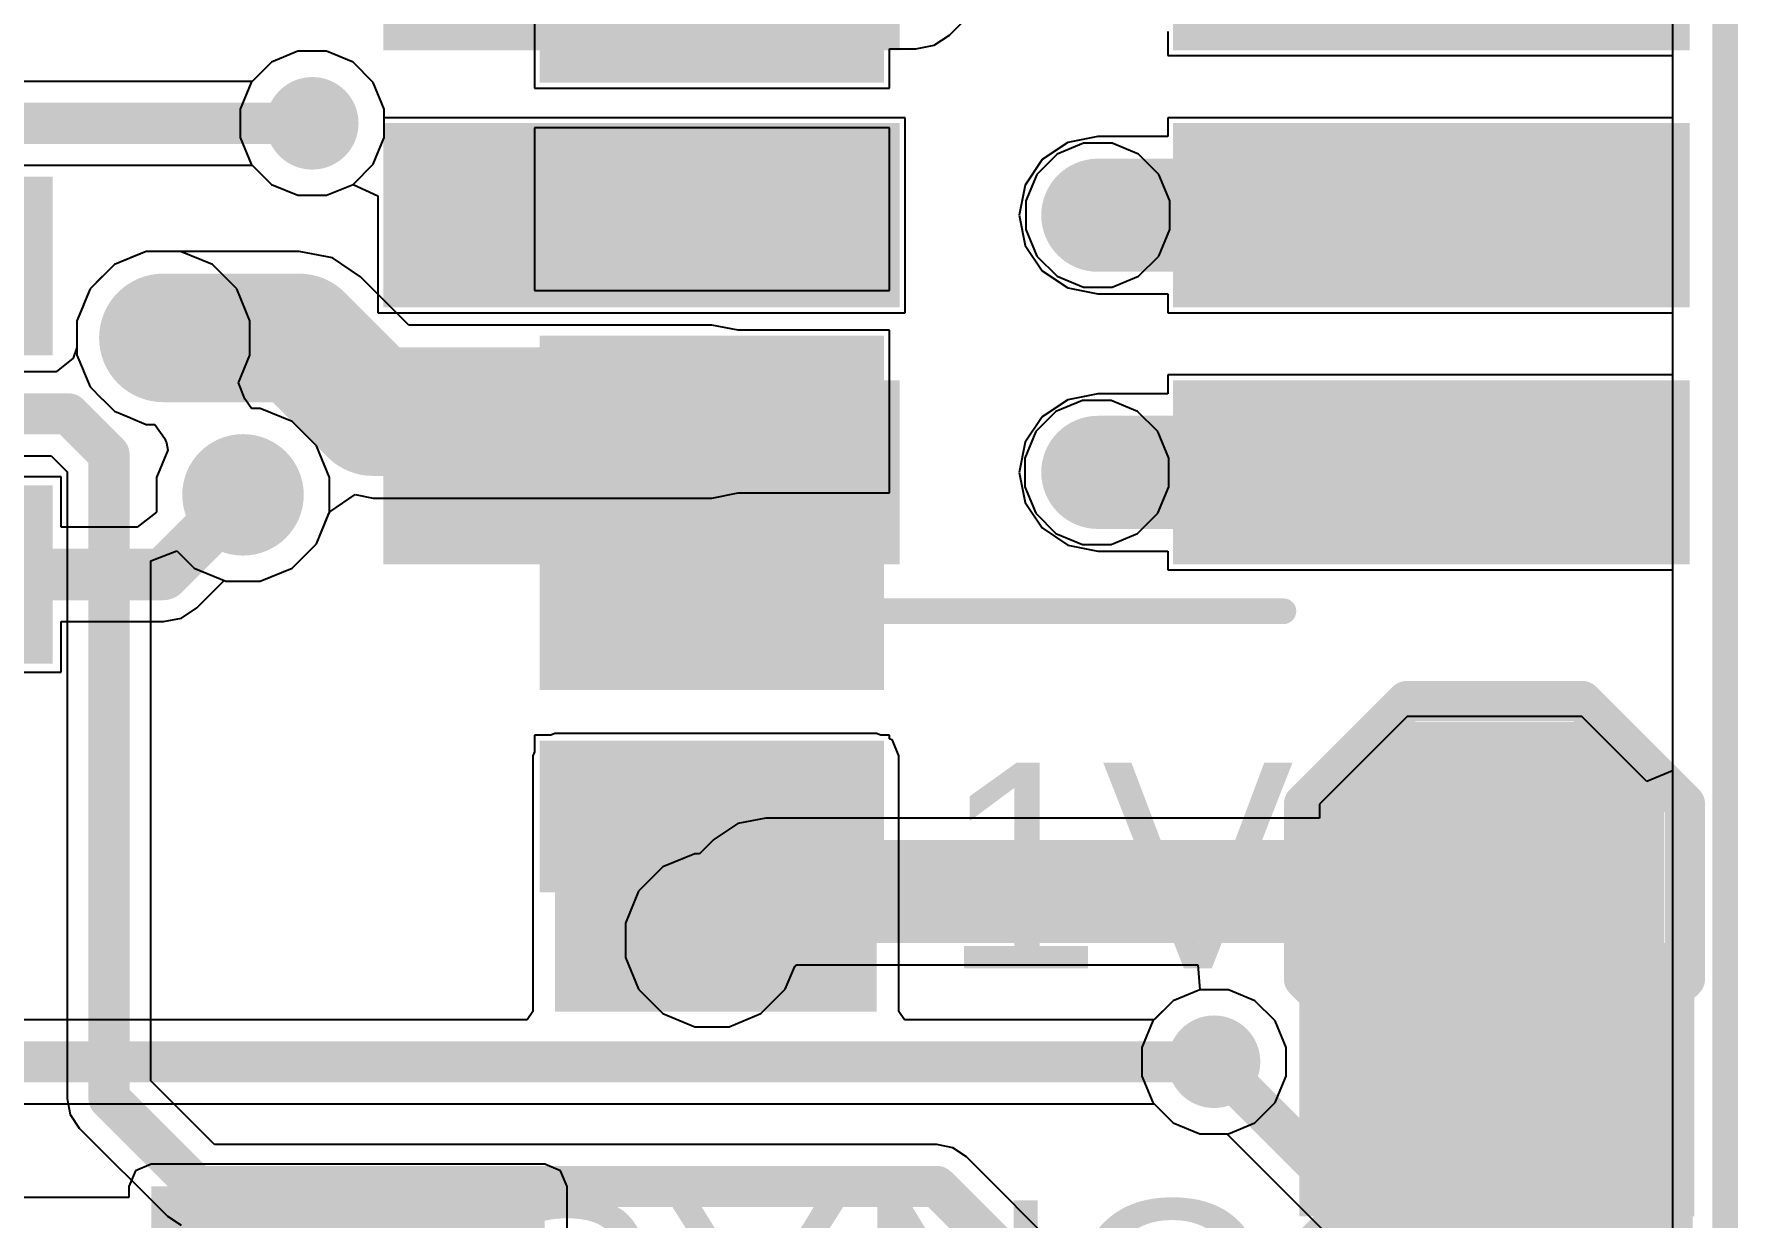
# Model space of a CAD drawing. Header units: millimetres. Extents: x -12 to 5428, y 0 to 5422.
# Drawn here: x 34.63 to 43.04, y 13.94 to 19.79 of the extents above; entities that cross this region are included whole.
import ezdxf

# ---------------------------------------------------------------- set-up
doc = ezdxf.new("R2010")
doc.units = ezdxf.units.MM
for name, color, linetype in [('BottomLayer', 5, 'Continuous'), ('BottomPaste', 16, 'Continuous'), ('BottomSolder', 6, 'Continuous'), ('Mechanical2', 216, 'Continuous'), ('TopLayer', 1, 'Continuous'), ('TopOverlay', 2, 'Continuous'), ('TopPaste', 8, 'Continuous'), ('TopSolder', 216, 'Continuous'), ('ViaHoleLayer', 16, 'Continuous')]:
    doc.layers.add(name, color=color, linetype=linetype)
doc.styles.add('Arial', font='', dxfattribs={"height": 0.2})
doc.styles.get('Arial').set_extended_font_data('Arial')

# ---------------------------------------------------------------- blocks, each defined once
blk = doc.blocks.new('T__________7')
at = {"layer": 'TopLayer'}
blk.add_hatch(color=1, dxfattribs=at).paths.add_polyline_path([(0.381, 0.762), (-0.381, 0.762), (-0.762, 0.381), (-0.762, -0.381), (-0.381, -0.762), (0.381, -0.762), (0.762, -0.381), (0.762, 0.381)])
at = {"layer": 'TopPaste'}
blk.add_hatch(color=8, dxfattribs=at).paths.add_polyline_path([(0.381, 0.762), (-0.381, 0.762), (-0.762, 0.381), (-0.762, -0.381), (-0.381, -0.762), (0.381, -0.762), (0.762, -0.381), (0.762, 0.381)])
at = {"layer": 'TopSolder'}
blk.add_hatch(color=216, dxfattribs=at).paths.add_polyline_path([(0.4185, 0.837), (-0.4185, 0.837), (-0.837, 0.4185), (-0.837, -0.4185), (-0.4185, -0.837), (0.4185, -0.837), (0.837, -0.4185), (0.837, 0.4185)])
at = {"layer": 'TopOverlay', "const_width": 0.2}
for points in [[(-0.4318, 0.9398), (-0.9398, 0.4318)], [(-0.4318, 0.9398), (0.4318, 0.9398)], [(0.4318, 0.9398), (0.9398, 0.4318)], [(-0.9398, 0.4318), (-0.9398, -0.4318)], [(0.9398, 0.4318), (0.9398, -0.4318)], [(-0.9398, -0.4318), (-0.4318, -0.9398)], [(0.9398, -0.4318), (0.4318, -0.9398)], [(-0.4318, -0.9398), (0.4318, -0.9398)]]:
    blk.add_lwpolyline(points, dxfattribs=at)
at = {"layer": 'TopOverlay', "const_width": 0.1}
for points in [[(-0.4818, 0.9398, 1), (-0.3818, 0.9398, 1)], [(-0.4818, 0.9398, 1), (-0.3818, 0.9398, 1)], [(0.3818, 0.9398, 1), (0.4818, 0.9398, 1)], [(0.3818, 0.9398, 1), (0.4818, 0.9398, 1)], [(-0.9898, 0.4318, 1), (-0.8898, 0.4318, 1)], [(-0.9898, 0.4318, 1), (-0.8898, 0.4318, 1)], [(0.8898, 0.4318, 1), (0.9898, 0.4318, 1)], [(0.8898, 0.4318, 1), (0.9898, 0.4318, 1)], [(-0.9898, -0.4318, 1), (-0.8898, -0.4318, 1)], [(-0.9898, -0.4318, 1), (-0.8898, -0.4318, 1)], [(0.8898, -0.4318, 1), (0.9898, -0.4318, 1)], [(0.8898, -0.4318, 1), (0.9898, -0.4318, 1)], [(-0.4818, -0.9398, 1), (-0.3818, -0.9398, 1)], [(-0.4818, -0.9398, 1), (-0.3818, -0.9398, 1)], [(0.3818, -0.9398, 1), (0.4818, -0.9398, 1)], [(0.3818, -0.9398, 1), (0.4818, -0.9398, 1)]]:
    blk.add_lwpolyline(points, format="xyb", close=True, dxfattribs=at)
blk = doc.blocks.new('T__________14')
at = {"layer": 'TopLayer'}
blk.add_hatch(color=1, dxfattribs=at).paths.add_polyline_path([(0.381, 0.762), (-0.381, 0.762), (-0.762, 0.381), (-0.762, -0.381), (-0.381, -0.762), (0.381, -0.762), (0.762, -0.381), (0.762, 0.381)])
at = {"layer": 'TopPaste'}
blk.add_hatch(color=8, dxfattribs=at).paths.add_polyline_path([(0.381, 0.762), (-0.381, 0.762), (-0.762, 0.381), (-0.762, -0.381), (-0.381, -0.762), (0.381, -0.762), (0.762, -0.381), (0.762, 0.381)])
at = {"layer": 'TopSolder'}
blk.add_hatch(color=216, dxfattribs=at).paths.add_polyline_path([(0.4185, 0.837), (-0.4185, 0.837), (-0.837, 0.4185), (-0.837, -0.4185), (-0.4185, -0.837), (0.4185, -0.837), (0.837, -0.4185), (0.837, 0.4185)])
at = {"layer": 'TopOverlay', "const_width": 0.2}
for points in [[(-0.4318, 0.9398), (-0.9398, 0.4318)], [(-0.4318, 0.9398), (0.4318, 0.9398)], [(0.4318, 0.9398), (0.9398, 0.4318)], [(-0.9398, 0.4318), (-0.9398, -0.4318)], [(0.9398, 0.4318), (0.9398, -0.4318)], [(-0.9398, -0.4318), (-0.4318, -0.9398)], [(0.9398, -0.4318), (0.4318, -0.9398)], [(-0.4318, -0.9398), (0.4318, -0.9398)]]:
    blk.add_lwpolyline(points, dxfattribs=at)
at = {"layer": 'TopOverlay', "const_width": 0.1}
for points in [[(-0.4818, 0.9398, 1), (-0.3818, 0.9398, 1)], [(-0.4818, 0.9398, 1), (-0.3818, 0.9398, 1)], [(0.3818, 0.9398, 1), (0.4818, 0.9398, 1)], [(0.3818, 0.9398, 1), (0.4818, 0.9398, 1)], [(-0.9898, 0.4318, 1), (-0.8898, 0.4318, 1)], [(-0.9898, 0.4318, 1), (-0.8898, 0.4318, 1)], [(0.8898, 0.4318, 1), (0.9898, 0.4318, 1)], [(0.8898, 0.4318, 1), (0.9898, 0.4318, 1)], [(-0.9898, -0.4318, 1), (-0.8898, -0.4318, 1)], [(-0.9898, -0.4318, 1), (-0.8898, -0.4318, 1)], [(0.8898, -0.4318, 1), (0.9898, -0.4318, 1)], [(0.8898, -0.4318, 1), (0.9898, -0.4318, 1)], [(-0.4818, -0.9398, 1), (-0.3818, -0.9398, 1)], [(-0.4818, -0.9398, 1), (-0.3818, -0.9398, 1)], [(0.3818, -0.9398, 1), (0.4818, -0.9398, 1)], [(0.3818, -0.9398, 1), (0.4818, -0.9398, 1)]]:
    blk.add_lwpolyline(points, format="xyb", close=True, dxfattribs=at)
blk = doc.blocks.new('SM10B_SRSS_TB_LF__SN__B_117')
at = {"layer": 'BottomLayer'}
for points in [[(5.2, 2.8375), (6.4, 2.8375), (6.4, 1.0375), (5.2, 1.0375)], [(0.2, -1.1625), (0.8, -1.1625), (0.8, -2.7125), (0.2, -2.7125)], [(1.2, -1.1625), (1.8, -1.1625), (1.8, -2.7125), (1.2, -2.7125)], [(2.2, -1.1625), (2.8, -1.1625), (2.8, -2.7125), (2.2, -2.7125)], [(3.2, -1.1625), (3.8, -1.1625), (3.8, -2.7125), (3.2, -2.7125)], [(4.2, -1.1625), (4.8, -1.1625), (4.8, -2.7125), (4.2, -2.7125)]]:
    blk.add_hatch(color=5, dxfattribs=at).paths.add_polyline_path(points)
at = {"layer": 'BottomPaste'}
for points in [[(5.2, 2.8375), (6.4, 2.8375), (6.4, 1.0375), (5.2, 1.0375)], [(0.2, -1.1625), (0.8, -1.1625), (0.8, -2.7125), (0.2, -2.7125)], [(1.2, -1.1625), (1.8, -1.1625), (1.8, -2.7125), (1.2, -2.7125)], [(2.2, -1.1625), (2.8, -1.1625), (2.8, -2.7125), (2.2, -2.7125)], [(3.2, -1.1625), (3.8, -1.1625), (3.8, -2.7125), (3.2, -2.7125)], [(4.2, -1.1625), (4.8, -1.1625), (4.8, -2.7125), (4.2, -2.7125)]]:
    blk.add_hatch(color=16, dxfattribs=at).paths.add_polyline_path(points)
at = {"layer": 'BottomSolder'}
for points in [[(5.125, 2.9125), (6.475, 2.9125), (6.475, 0.9625), (5.125, 0.9625)], [(0.125, -1.0875), (0.875, -1.0875), (0.875, -2.7875), (0.125, -2.7875)], [(1.125, -1.0875), (1.875, -1.0875), (1.875, -2.7875), (1.125, -2.7875)], [(2.125, -1.0875), (2.875, -1.0875), (2.875, -2.7875), (2.125, -2.7875)], [(3.125, -1.0875), (3.875, -1.0875), (3.875, -2.7875), (3.125, -2.7875)], [(4.125, -1.0875), (4.875, -1.0875), (4.875, -2.7875), (4.125, -2.7875)]]:
    blk.add_hatch(color=6, dxfattribs=at).paths.add_polyline_path(points)
blk = doc.blocks.new('20021121_00010C4LF__118')
at = {"layer": 'TopLayer'}
for points in [[(-2.92, 3.15), (-2.16, 3.15), (-2.16, 0.75), (-2.92, 0.75)], [(-1.65, 3.15), (-0.89, 3.15), (-0.89, 0.75), (-1.65, 0.75)], [(-0.38, 3.15), (0.38, 3.15), (0.38, 0.75), (-0.38, 0.75)], [(0.89, 3.15), (1.65, 3.15), (1.65, 0.75), (0.89, 0.75)], [(2.16, 3.15), (2.92, 3.15), (2.92, 0.75), (2.16, 0.75)], [(-2.92, -0.75), (-2.16, -0.75), (-2.16, -3.15), (-2.92, -3.15)], [(-1.65, -0.75), (-0.89, -0.75), (-0.89, -3.15), (-1.65, -3.15)], [(-0.38, -0.75), (0.38, -0.75), (0.38, -3.15), (-0.38, -3.15)], [(0.89, -0.75), (1.65, -0.75), (1.65, -3.15), (0.89, -3.15)], [(2.16, -0.75), (2.92, -0.75), (2.92, -3.15), (2.16, -3.15)]]:
    blk.add_hatch(color=1, dxfattribs=at).paths.add_polyline_path(points)
at = {"layer": 'TopPaste'}
for points in [[(-2.92, 3.15), (-2.16, 3.15), (-2.16, 0.75), (-2.92, 0.75)], [(-1.65, 3.15), (-0.89, 3.15), (-0.89, 0.75), (-1.65, 0.75)], [(-0.38, 3.15), (0.38, 3.15), (0.38, 0.75), (-0.38, 0.75)], [(0.89, 3.15), (1.65, 3.15), (1.65, 0.75), (0.89, 0.75)], [(2.16, 3.15), (2.92, 3.15), (2.92, 0.75), (2.16, 0.75)], [(-2.92, -0.75), (-2.16, -0.75), (-2.16, -3.15), (-2.92, -3.15)], [(-1.65, -0.75), (-0.89, -0.75), (-0.89, -3.15), (-1.65, -3.15)], [(-0.38, -0.75), (0.38, -0.75), (0.38, -3.15), (-0.38, -3.15)], [(0.89, -0.75), (1.65, -0.75), (1.65, -3.15), (0.89, -3.15)], [(2.16, -0.75), (2.92, -0.75), (2.92, -3.15), (2.16, -3.15)]]:
    blk.add_hatch(color=8, dxfattribs=at).paths.add_polyline_path(points)
at = {"layer": 'TopSolder'}
for points in [[(-2.995, 3.225), (-2.085, 3.225), (-2.085, 0.675), (-2.995, 0.675)], [(-1.725, 3.225), (-0.815, 3.225), (-0.815, 0.675), (-1.725, 0.675)], [(-0.455, 3.225), (0.455, 3.225), (0.455, 0.675), (-0.455, 0.675)], [(0.815, 3.225), (1.725, 3.225), (1.725, 0.675), (0.815, 0.675)], [(2.085, 3.225), (2.995, 3.225), (2.995, 0.675), (2.085, 0.675)], [(-2.995, -0.675), (-2.085, -0.675), (-2.085, -3.225), (-2.995, -3.225)], [(-1.725, -0.675), (-0.815, -0.675), (-0.815, -3.225), (-1.725, -3.225)], [(-0.455, -0.675), (0.455, -0.675), (0.455, -3.225), (-0.455, -3.225)], [(0.815, -0.675), (1.725, -0.675), (1.725, -3.225), (0.815, -3.225)], [(2.085, -0.675), (2.995, -0.675), (2.995, -3.225), (2.085, -3.225)]]:
    blk.add_hatch(color=216, dxfattribs=at).paths.add_polyline_path(points)
at = {"layer": 'TopOverlay', "const_width": 0.127}
for points in [[(-3.2258, -1.143), (-3.2258, 1.2192)], [(3.2258, -1.143), (3.2258, 1.2192)]]:
    blk.add_lwpolyline(points, dxfattribs=at)
at = {"layer": 'TopOverlay'}
for points, const_width in [([(-3.2575, 1.2192, 1), (-3.194, 1.2192, 1)], 0.0635), ([(3.1941, 1.2192, 1), (3.2576, 1.2192, 1)], 0.0635), ([(-3.2575, -1.143, 1), (-3.194, -1.143, 1)], 0.0635), ([(3.1941, -1.143, 1), (3.2576, -1.143, 1)], 0.0635), ([(-3.175, -1.9558, 1), (-3.429, -1.9558, 1)], 0.254), ([(-3.4925, -1.9558, 1), (-3.3655, -1.9558, 1)], 0.127), ([(-3.2385, -1.9558, 1), (-3.1115, -1.9558, 1)], 0.127)]:
    blk.add_lwpolyline(points, format="xyb", close=True, dxfattribs=dict(at, const_width=const_width))
blk = doc.blocks.new('C___0603_B_140')
at = {"layer": 'BottomLayer'}
for points in [[(-1.143, -0.4445), (-1.143, 0.4445), (-0.381, 0.4445), (-0.381, -0.4445)], [(0.381, -0.4445), (0.381, 0.4445), (1.143, 0.4445), (1.143, -0.4445)]]:
    blk.add_hatch(color=5, dxfattribs=at).paths.add_polyline_path(points)
at = {"layer": 'BottomPaste'}
for points in [[(-1.143, -0.4445), (-1.143, 0.4445), (-0.381, 0.4445), (-0.381, -0.4445)], [(0.381, -0.4445), (0.381, 0.4445), (1.143, 0.4445), (1.143, -0.4445)]]:
    blk.add_hatch(color=16, dxfattribs=at).paths.add_polyline_path(points)
at = {"layer": 'BottomSolder'}
for points in [[(-1.203, -0.5045), (-1.203, 0.5045), (-0.321, 0.5045), (-0.321, -0.5045)], [(0.321, -0.5045), (0.321, 0.5045), (1.203, 0.5045), (1.203, -0.5045)]]:
    blk.add_hatch(color=6, dxfattribs=at).paths.add_polyline_path(points)

msp = doc.modelspace()

# ---------------------------------------------------------------- hatches: boundary and pattern name
at = {"layer": 'BottomLayer'}
h = msp.add_hatch(color=5, dxfattribs=at)
edge = h.paths.add_edge_path()
edge.add_arc((35.9996, 19.3478), 0.2286, 0, 360)
h = msp.add_hatch(color=5, dxfattribs=at)
edge = h.paths.add_edge_path()
edge.add_arc((39.878, 18.8938), 0.2286, 0, 360)
h = msp.add_hatch(color=5, dxfattribs=at)
edge = h.paths.add_edge_path()
edge.add_arc((35.2646, 18.288), 0.3, 0, 360)
h = msp.add_hatch(color=5, dxfattribs=at)
edge = h.paths.add_edge_path()
edge.add_arc((39.8726, 17.6238), 0.2286, 0, 360)
h = msp.add_hatch(color=5, dxfattribs=at)
edge = h.paths.add_edge_path()
edge.add_arc((35.6578, 17.5128), 0.3, 0, 360)
for points in [[(37.198, 14.9606), (38.7858, 14.9606), (38.7858, 16.2238), (37.198, 16.2238)], [(35.2044, 13.1339), (37.1475, 13.1339), (37.1475, 14.097), (35.2044, 14.097)]]:
    msp.add_hatch(color=5, dxfattribs=at).paths.add_polyline_path(points)
h = msp.add_hatch(color=5, dxfattribs=at)
edge = h.paths.add_edge_path()
edge.add_arc((37.973, 15.3128), 0.3, 0, 360)
h = msp.add_hatch(color=5, dxfattribs=at)
edge = h.paths.add_edge_path()
edge.add_arc((40.4516, 14.7128), 0.2286, 0, 360)
at = {"layer": 'TopLayer'}
h = msp.add_hatch(color=1, dxfattribs=at)
edge = h.paths.add_edge_path()
edge.add_arc((35.9996, 19.3478), 0.2286, 0, 360)
h = msp.add_hatch(color=1, dxfattribs=at)
edge = h.paths.add_edge_path()
edge.add_arc((39.878, 18.8938), 0.2286, 0, 360)
h = msp.add_hatch(color=1, dxfattribs=at)
edge = h.paths.add_edge_path()
edge.add_arc((35.2646, 18.288), 0.3, 0, 360)
h = msp.add_hatch(color=1, dxfattribs=at)
edge = h.paths.add_edge_path()
edge.add_arc((39.8726, 17.6238), 0.2286, 0, 360)
h = msp.add_hatch(color=1, dxfattribs=at)
edge = h.paths.add_edge_path()
edge.add_arc((35.6578, 17.5128), 0.3, 0, 360)
h = msp.add_hatch(color=1, dxfattribs=at)
edge = h.paths.add_edge_path()
edge.add_arc((37.973, 15.3128), 0.3, 0, 360)
h = msp.add_hatch(color=1, dxfattribs=at)
edge = h.paths.add_edge_path()
edge.add_arc((40.4516, 14.7128), 0.2286, 0, 360)
at = {"layer": 'ViaHoleLayer'}
h = msp.add_hatch(color=16, dxfattribs=at)
edge = h.paths.add_edge_path()
edge.add_arc((35.9996, 19.3478), 0.1016, 0, 360)
h = msp.add_hatch(color=16, dxfattribs=at)
edge = h.paths.add_edge_path()
edge.add_arc((39.878, 18.8938), 0.1016, 0, 360)
h = msp.add_hatch(color=16, dxfattribs=at)
edge = h.paths.add_edge_path()
edge.add_arc((35.2646, 18.288), 0.15, 0, 360)
h = msp.add_hatch(color=16, dxfattribs=at)
edge = h.paths.add_edge_path()
edge.add_arc((39.8726, 17.6238), 0.1016, 0, 360)
h = msp.add_hatch(color=16, dxfattribs=at)
edge = h.paths.add_edge_path()
edge.add_arc((35.6578, 17.5128), 0.15, 0, 360)
h = msp.add_hatch(color=16, dxfattribs=at)
edge = h.paths.add_edge_path()
edge.add_arc((37.973, 15.3128), 0.15, 0, 360)
h = msp.add_hatch(color=16, dxfattribs=at)
edge = h.paths.add_edge_path()
edge.add_arc((40.4516, 14.7128), 0.1016, 0, 360)

# ---------------------------------------------------------------- linework, layer by layer
at = {"layer": 'BottomLayer'}
for p, q in [((42.7156, 32.1403), (42.7156, 7)), ((37.0964, 20.3254), (37.0964, 19.5222)), ((39.145, 19.7837), (39.5834, 20.222)), ((39.0694, 19.7331), (39.145, 19.7837)), ((35.9288, 19.7034), (35.7981, 19.6492)), ((36.0703, 19.7034), (35.9288, 19.7034)), ((36.201, 19.6492), (36.0703, 19.7034)), ((38.8496, 19.5222), (38.8496, 19.7154)), ((38.8496, 19.7154), (38.9802, 19.7154)), ((38.9802, 19.7154), (39.0694, 19.7331)), ((35.7981, 19.6492), (35.7038, 19.555)), ((36.301, 19.5492), (36.201, 19.6492)), ((35.7038, 19.555), (32.5956, 19.555)), ((36.3552, 19.4185), (36.301, 19.5492)), ((37.0964, 19.5222), (38.8496, 19.5222)), ((36.3552, 19.277), (36.3552, 19.4185)), ((36.301, 19.1463), (36.3552, 19.277)), ((38.8496, 19.3254), (37.0964, 19.3254)), ((37.0964, 19.3254), (37.0964, 18.5222)), ((38.8496, 18.5222), (38.8496, 19.3254)), ((39.6766, 19.1952), (39.5765, 19.0952)), ((39.8073, 19.2494), (39.6766, 19.1952)), ((39.9487, 19.2494), (39.8073, 19.2494)), ((40.0794, 19.1952), (39.9487, 19.2494)), ((40.1794, 19.0952), (40.0794, 19.1952)), ((32.6814, 19.1406), (35.7038, 19.1406)), ((35.7038, 19.1406), (35.7981, 19.0463)), ((36.201, 19.0463), (36.301, 19.1463)), ((39.5765, 19.0952), (39.5224, 18.9645)), ((40.2336, 18.9645), (40.1794, 19.0952)), ((35.7981, 19.0463), (35.9288, 18.9922)), ((36.0703, 18.9922), (36.201, 19.0463)), ((35.9288, 18.9922), (36.0703, 18.9922)), ((39.5224, 18.9645), (39.5224, 18.823)), ((40.2336, 18.823), (40.2336, 18.9645)), ((39.5224, 18.823), (39.5765, 18.6923)), ((40.1794, 18.6923), (40.2336, 18.823)), ((35.0998, 18.6819), (35.0228, 18.65)), ((35.1011, 18.6828), (35.0998, 18.6819)), ((35.1027, 18.6831), (35.1011, 18.6828)), ((35.1797, 18.715), (35.1027, 18.6831)), ((35.2631, 18.715), (35.1797, 18.715)), ((35.2646, 18.7153), (35.2631, 18.715)), ((35.9355, 18.7153), (35.2646, 18.7153)), ((36.099, 18.6828), (35.9355, 18.7153)), ((36.2377, 18.5901), (36.099, 18.6828)), ((39.5765, 18.6923), (39.6766, 18.5923)), ((40.0794, 18.5923), (40.1794, 18.6923)), ((34.9625, 18.5901), (34.9616, 18.5888)), ((34.9638, 18.591), (34.9625, 18.5901)), ((35.0228, 18.65), (34.9638, 18.591)), ((36.4767, 18.3511), (36.2377, 18.5901)), ((39.6766, 18.5923), (39.8073, 18.5382)), ((39.9487, 18.5382), (40.0794, 18.5923)), ((34.9026, 18.5299), (34.8707, 18.4528)), ((34.9616, 18.5888), (34.9026, 18.5299)), ((37.0964, 18.5222), (38.8496, 18.5222)), ((39.8073, 18.5382), (39.9487, 18.5382)), ((34.8695, 18.4499), (34.8376, 18.3729)), ((34.8698, 18.4515), (34.8695, 18.4499)), ((34.8707, 18.4528), (34.8698, 18.4515)), ((34.8376, 18.3729), (34.8376, 18.2896)), ((37.973, 18.3511), (36.4767, 18.3511)), ((38.1023, 18.3254), (37.973, 18.3511)), ((34.8376, 18.2896), (34.8373, 18.288)), ((34.8373, 18.288), (34.8376, 18.2864)), ((34.8376, 18.2864), (34.8376, 18.203)), ((38.8496, 18.3254), (38.1023, 18.3254)), ((38.8496, 17.5222), (38.8496, 18.3254)), ((34.8376, 18.203), (34.8695, 18.126)), ((34.8695, 18.126), (34.8698, 18.1245)), ((34.8698, 18.1245), (34.8707, 18.1231)), ((34.8707, 18.1231), (34.9026, 18.0461)), ((34.9026, 18.0461), (34.9616, 17.9872)), ((34.9616, 17.9872), (34.9625, 17.9858)), ((34.9625, 17.9858), (34.9638, 17.9849)), ((34.9638, 17.9849), (35.0228, 17.926)), ((35.0228, 17.926), (35.0998, 17.8941)), ((39.6712, 17.9252), (39.5711, 17.8252)), ((39.8019, 17.9794), (39.6712, 17.9252)), ((39.9433, 17.9794), (39.8019, 17.9794)), ((40.074, 17.9252), (39.9433, 17.9794)), ((40.1741, 17.8252), (40.074, 17.9252)), ((35.0998, 17.8941), (35.1011, 17.8932)), ((35.1011, 17.8932), (35.1027, 17.8929)), ((35.1027, 17.8929), (35.1797, 17.861)), ((35.1797, 17.861), (35.2226, 17.861)), ((35.2226, 17.861), (35.2694, 17.793)), ((35.2694, 17.793), (35.2808, 17.7697)), ((35.2808, 17.7697), (35.2871, 17.7337)), ((39.5711, 17.8252), (39.517, 17.6945)), ((40.2282, 17.6945), (40.1741, 17.8252)), ((35.2871, 17.7337), (35.2308, 17.5977)), ((39.517, 17.6945), (39.517, 17.553)), ((40.2282, 17.553), (40.2282, 17.6945)), ((34.7599, 17.6022), (33.6677, 17.6022)), ((34.7599, 17.3527), (34.7599, 17.6022)), ((35.2308, 17.5977), (35.2308, 17.4278)), ((36.0858, 17.4285), (36.2118, 17.514)), ((36.2118, 17.514), (36.2997, 17.4965)), ((37.973, 17.4965), (38.1023, 17.5222)), ((38.1023, 17.5222), (38.8496, 17.5222)), ((39.517, 17.553), (39.5711, 17.4223)), ((40.1741, 17.4223), (40.2282, 17.553)), ((35.2308, 17.4278), (35.1349, 17.3527)), ((36.0198, 17.2709), (36.0817, 17.4202)), ((36.0817, 17.4202), (36.0858, 17.4285)), ((36.2997, 17.4965), (37.973, 17.4965)), ((39.5711, 17.4223), (39.6712, 17.3223)), ((40.074, 17.3223), (40.1741, 17.4223)), ((35.1349, 17.3527), (34.7599, 17.3527)), ((35.8997, 17.1508), (36.0198, 17.2709)), ((39.6712, 17.3223), (39.8019, 17.2682)), ((39.8019, 17.2682), (39.9433, 17.2682)), ((39.9433, 17.2682), (40.074, 17.3223)), ((35.4294, 16.9548), (35.5641, 17.0894)), ((35.5641, 17.0894), (35.5729, 17.0858)), ((35.5729, 17.0858), (35.7428, 17.0858)), ((35.7428, 17.0858), (35.8997, 17.1508)), ((35.3538, 16.9042), (35.4294, 16.9548)), ((34.7599, 16.637), (34.7599, 16.8865)), ((34.7599, 16.8865), (35.2646, 16.8865)), ((35.2646, 16.8865), (35.3538, 16.9042)), ((33.6677, 16.637), (34.7599, 16.637)), ((37.1778, 16.3254), (37.0964, 16.3254)), ((37.0964, 16.3254), (37.0964, 16.244)), ((37.198, 16.3338), (37.1778, 16.3254)), ((38.7858, 16.3338), (37.198, 16.3338)), ((38.806, 16.3254), (38.7858, 16.3338)), ((38.8496, 16.3254), (38.806, 16.3254)), ((38.8496, 16.3074), (38.8496, 16.3254)), ((37.0964, 16.244), (37.088, 16.2238)), ((38.8636, 16.3016), (38.8496, 16.3074)), ((38.8958, 16.2238), (38.8636, 16.3016)), ((37.088, 16.2238), (37.088, 14.9606)), ((38.8958, 14.9606), (38.8958, 16.2238)), ((40.3809, 15.0684), (40.2502, 15.0142)), ((40.5224, 15.0684), (40.3809, 15.0684)), ((40.6531, 15.0142), (40.5224, 15.0684)), ((40.2502, 15.0142), (40.1559, 14.92)), ((40.7531, 14.9142), (40.6531, 15.0142)), ((37.0609, 14.92), (34.5271, 14.92)), ((37.088, 14.9606), (37.0609, 14.92)), ((38.9229, 14.92), (38.8958, 14.9606)), ((40.1559, 14.92), (38.9229, 14.92)), ((40.8072, 14.7835), (40.7531, 14.9142)), ((40.8072, 14.642), (40.8072, 14.7835)), ((40.7531, 14.5114), (40.8072, 14.642)), ((34.5271, 14.5056), (40.1559, 14.5056)), ((40.1559, 14.5056), (40.2502, 14.4113)), ((40.6531, 14.4113), (40.7531, 14.5114)), ((40.2502, 14.4113), (40.3809, 14.3572)), ((40.5224, 14.3572), (40.6531, 14.4113)), ((40.3809, 14.3572), (40.5224, 14.3572)), ((35.1266, 14.1747), (35.0944, 14.097)), ((35.2044, 14.207), (35.1266, 14.1747)), ((37.1475, 14.207), (35.2044, 14.207)), ((37.2252, 14.1747), (37.1475, 14.207)), ((37.2575, 14.097), (37.2252, 14.1747)), ((35.0944, 14.097), (35.0944, 14.0425)), ((37.2575, 13.7899), (37.2575, 14.097)), ((35.0944, 14.0425), (32.8638, 14.0425))]:
    msp.add_line(p, q, dxfattribs=at)
for points, const_width in [([(32.5956, 19.3478), (35.9996, 19.3478)], 0.2032), ([(35.2646, 18.288), (35.9355, 18.288)], 0.635), ([(35.9355, 18.288), (36.2997, 17.9238)], 0.635), ([(36.2997, 17.9238), (37.973, 17.9238)], 0.635), ([(35.2646, 17.1196), (35.6578, 17.5128)], 0.254), ([(34.2138, 17.1196), (35.2646, 17.1196)], 0.254), ([(37.973, 15.3128), (37.973, 15.9238)], 0.508), ([(34.2314, 14.7128), (40.4516, 14.7128)], 0.2032)]:
    msp.add_lwpolyline(points, dxfattribs=dict(at, const_width=const_width))
for points, const_width in [([(35.9488, 19.3478, 1), (36.0504, 19.3478, 1)], 0.1016), ([(35.1059, 18.288, 1), (35.4234, 18.288, 1)], 0.3175), ([(35.7767, 18.288, 1), (36.0942, 18.288, 1)], 0.3175), ([(35.7767, 18.288, 1), (36.0942, 18.288, 1)], 0.3175), ([(36.1409, 17.9238, 1), (36.4584, 17.9238, 1)], 0.3175), ([(36.1409, 17.9238, 1), (36.4584, 17.9238, 1)], 0.3175), ([(37.8142, 17.9238, 1), (38.1317, 17.9238, 1)], 0.3175), ([(35.5943, 17.5128, 1), (35.7213, 17.5128, 1)], 0.127), ([(35.2011, 17.1196, 1), (35.3281, 17.1196, 1)], 0.127), ([(35.2011, 17.1196, 1), (35.3281, 17.1196, 1)], 0.127), ([(37.846, 15.9238, 1), (38.1, 15.9238, 1)], 0.254), ([(37.846, 15.3128, 1), (38.1, 15.3128, 1)], 0.254), ([(40.4008, 14.7128, 1), (40.5024, 14.7128, 1)], 0.1016)]:
    msp.add_lwpolyline(points, format="xyb", close=True, dxfattribs=dict(at, const_width=const_width))
at = {"layer": 'Mechanical2', "const_width": 0.127}
msp.add_lwpolyline([(42.9746, 7), (42.9746, 33)], dxfattribs=at)
at = {"layer": 'TopLayer'}
for p, q in [((40.2232, 19.8017), (40.2232, 19.6822)), ((35.9288, 19.7034), (35.7981, 19.6492)), ((36.0703, 19.7034), (35.9288, 19.7034)), ((36.201, 19.6492), (36.0703, 19.7034)), ((35.7981, 19.6492), (35.6981, 19.5492)), ((36.301, 19.5492), (36.201, 19.6492)), ((40.2232, 19.6822), (42.7156, 19.6822)), ((42.7156, 19.6822), (42.7156, 19.3754)), ((35.6981, 19.5492), (35.644, 19.4185)), ((36.3552, 19.4185), (36.301, 19.5492)), ((35.644, 19.4185), (35.644, 19.277)), ((36.3552, 19.3754), (36.3552, 19.4185)), ((38.9264, 19.3754), (36.3552, 19.3754)), ((38.9264, 18.4122), (38.9264, 19.3754)), ((42.7156, 19.3754), (40.2232, 19.3754)), ((40.2232, 19.3754), (40.2232, 19.2822)), ((35.644, 19.277), (35.6981, 19.1463)), ((39.878, 19.2822), (39.7293, 19.2527)), ((40.2232, 19.2822), (39.878, 19.2822)), ((39.7293, 19.2527), (39.6033, 19.1685)), ((35.6981, 19.1463), (35.7981, 19.0463)), ((39.6033, 19.1685), (39.5191, 19.0424)), ((35.7981, 19.0463), (35.9288, 18.9922)), ((36.0703, 18.9922), (36.201, 19.0463)), ((36.201, 19.0463), (36.3232, 18.9889)), ((39.5191, 19.0424), (39.4895, 18.8938)), ((35.9288, 18.9922), (36.0703, 18.9922)), ((36.3232, 18.9889), (36.3232, 18.4122)), ((39.4895, 18.8938), (39.5191, 18.7451)), ((35.1797, 18.715), (35.0228, 18.65)), ((35.3496, 18.715), (35.1797, 18.715)), ((35.5065, 18.65), (35.3496, 18.715)), ((39.5191, 18.7451), (39.6033, 18.6191)), ((35.0228, 18.65), (34.9026, 18.5299)), ((35.6266, 18.5299), (35.5065, 18.65)), ((39.6033, 18.6191), (39.7293, 18.5349)), ((34.9026, 18.5299), (34.8376, 18.3729)), ((35.6916, 18.3729), (35.6266, 18.5299)), ((39.7293, 18.5349), (39.878, 18.5053)), ((39.878, 18.5053), (40.2232, 18.5053)), ((40.2232, 18.5053), (40.2232, 18.4122)), ((34.8376, 18.3729), (34.8376, 18.2412)), ((35.6916, 18.203), (35.6916, 18.3729)), ((36.3232, 18.4122), (38.9264, 18.4122)), ((40.2232, 18.4122), (42.7156, 18.4122)), ((42.7156, 18.4122), (42.7156, 18.1054)), ((34.8196, 18.1885), (34.7346, 18.12)), ((34.8376, 18.2412), (34.8196, 18.1885)), ((35.6352, 18.0668), (35.6916, 18.203)), ((34.7346, 18.12), (33.8709, 18.12)), ((42.7156, 18.1054), (40.2232, 18.1054)), ((40.2232, 18.1054), (40.2232, 18.0122)), ((35.6671, 17.9874), (35.6352, 18.0668)), ((39.878, 18.0122), (39.7293, 17.9827)), ((40.2232, 18.0122), (39.878, 18.0122)), ((35.6999, 17.9398), (35.6671, 17.9874)), ((35.7428, 17.9398), (35.6999, 17.9398)), ((35.8997, 17.8748), (35.7428, 17.9398)), ((39.7293, 17.9827), (39.6033, 17.8985)), ((36.0198, 17.7547), (35.8997, 17.8748)), ((39.6033, 17.8985), (39.5191, 17.7724)), ((36.0848, 17.5977), (36.0198, 17.7547)), ((39.5191, 17.7724), (39.4895, 17.6238)), ((33.8709, 17.7056), (34.7103, 17.7056)), ((34.7103, 17.7056), (34.789, 17.627)), ((34.789, 17.627), (34.789, 14.532)), ((36.0848, 17.4278), (36.0848, 17.5977)), ((39.4895, 17.6238), (39.5191, 17.4751)), ((36.0198, 17.2709), (36.0848, 17.4278)), ((39.5191, 17.4751), (39.6033, 17.3491)), ((39.6033, 17.3491), (39.7293, 17.2649)), ((35.8997, 17.1508), (36.0198, 17.2709)), ((39.7293, 17.2649), (39.878, 17.2353)), ((35.2033, 17.1876), (35.3303, 17.2364)), ((35.2033, 14.6179), (35.2033, 17.1876)), ((35.3303, 17.2364), (35.416, 17.1508)), ((39.878, 17.2353), (40.2232, 17.2353)), ((40.2232, 17.2353), (40.2232, 17.1422)), ((35.416, 17.1508), (35.5729, 17.0858)), ((35.5729, 17.0858), (35.7428, 17.0858)), ((35.7428, 17.0858), (35.8997, 17.1508)), ((40.2232, 17.1422), (42.7156, 17.1422)), ((42.7156, 17.1422), (42.7156, 16.1495)), ((41.4044, 16.4176), (40.9726, 15.9858)), ((42.268, 16.4176), (41.4044, 16.4176)), ((42.5886, 16.0969), (42.268, 16.4176)), ((42.7156, 16.1495), (42.5886, 16.0969)), ((40.9726, 15.9858), (40.9726, 15.9165)), ((38.2391, 15.9165), (38.1003, 15.8889)), ((40.9726, 15.9165), (38.2391, 15.9165)), ((38.2391, 15.9165), (38.2391, 15.9165)), ((38.1003, 15.8889), (37.9827, 15.8104)), ((37.888, 15.7398), (37.7311, 15.6748)), ((37.9121, 15.7398), (37.888, 15.7398)), ((37.9827, 15.8103), (37.9121, 15.7398)), ((37.9827, 15.8104), (37.9827, 15.8103)), ((37.7311, 15.6748), (37.611, 15.5547)), ((37.611, 15.5547), (37.546, 15.3977)), ((37.546, 15.3977), (37.546, 15.2278)), ((37.546, 15.2278), (37.611, 15.0709)), ((38.335, 15.0709), (38.3818, 15.184)), ((38.3818, 15.184), (38.3893, 15.1914)), ((38.3893, 15.1914), (40.3713, 15.1914)), ((40.3713, 15.1914), (40.3809, 15.0684)), ((37.611, 15.0709), (37.7311, 14.9508)), ((38.2149, 14.9508), (38.335, 15.0709)), ((40.3809, 15.0684), (40.2502, 15.0142)), ((40.2502, 15.0142), (40.1502, 14.9142)), ((37.7311, 14.9508), (37.888, 14.8858)), ((38.0579, 14.8858), (38.2149, 14.9508)), ((40.1502, 14.9142), (40.096, 14.7835)), ((37.888, 14.8858), (38.0579, 14.8858)), ((40.096, 14.7835), (40.096, 14.642)), ((40.096, 14.642), (40.1502, 14.5114)), ((35.517, 14.3042), (35.2033, 14.6179)), ((34.789, 14.532), (34.789, 14.532)), ((34.789, 14.532), (34.8047, 14.4527)), ((40.1502, 14.5114), (40.2502, 14.4113)), ((34.8047, 14.4527), (34.8497, 14.3855)), ((34.8497, 14.3855), (35.2847, 13.9505)), ((40.2502, 14.4113), (40.3809, 14.3572)), ((39.0823, 14.3042), (35.517, 14.3042)), ((39.0824, 14.3042), (39.0823, 14.3042)), ((39.1616, 14.2884), (39.0824, 14.3042)), ((40.3809, 14.3572), (40.5142, 14.3572)), ((40.5142, 14.3572), (41.042, 13.8294)), ((39.2289, 14.2435), (39.1616, 14.2884)), ((41.5063, 11.9661), (39.2289, 14.2435)), ((35.2847, 13.9505), (35.2847, 13.9505)), ((35.2847, 13.9505), (35.3519, 13.9056))]:
    msp.add_line(p, q, dxfattribs=at)
for points, const_width in [([(39.878, 18.8938), (41.5248, 18.8938)], 0.5588), ([(33.8709, 17.9128), (34.7962, 17.9128)], 0.2032), ([(34.7962, 17.9128), (34.9962, 17.7128)], 0.2032), ([(39.878, 17.6238), (41.5248, 17.6238)], 0.5588), ([(34.9962, 14.532), (34.9962, 17.7128)], 0.2032), ([(39.8726, 17.6238), (39.878, 17.6238)], 0.127), ([(37.9979, 15.3128), (38.2391, 15.554)], 0.508), ([(38.2391, 15.554), (41.8362, 15.554)], 0.508), ([(37.973, 15.3128), (37.9979, 15.3128)], 0.508), ([(40.4516, 14.7128), (41.8362, 13.3282)], 0.2032), ([(34.9962, 14.532), (35.4312, 14.097)], 0.2032), ([(35.4312, 14.097), (39.0824, 14.097)], 0.2032), ([(39.0824, 14.097), (41.8362, 11.3432)], 0.2032)]:
    msp.add_lwpolyline(points, dxfattribs=dict(at, const_width=const_width))
for points, const_width in [([(39.7383, 18.8938, 1), (40.0177, 18.8938, 1)], 0.2794), ([(41.3851, 18.8938, 1), (41.6645, 18.8938, 1)], 0.2794), ([(34.7454, 17.9128, 1), (34.847, 17.9128, 1)], 0.1016), ([(34.7454, 17.9128, 1), (34.847, 17.9128, 1)], 0.1016), ([(39.7383, 17.6238, 1), (40.0177, 17.6238, 1)], 0.2794), ([(41.3851, 17.6238, 1), (41.6645, 17.6238, 1)], 0.2794), ([(34.9454, 17.7128, 1), (35.047, 17.7128, 1)], 0.1016), ([(34.9454, 17.7128, 1), (35.047, 17.7128, 1)], 0.1016), ([(39.8408, 17.6238, 1), (39.9043, 17.6238, 1)], 0.0635), ([(39.8462, 17.6238, 1), (39.9097, 17.6238, 1)], 0.0635), ([(38.1121, 15.554, 1), (38.3661, 15.554, 1)], 0.254), ([(38.1121, 15.554, 1), (38.3661, 15.554, 1)], 0.254), ([(41.7092, 15.554, 1), (41.9632, 15.554, 1)], 0.254), ([(37.846, 15.3128, 1), (38.1, 15.3128, 1)], 0.254), ([(37.8709, 15.3128, 1), (38.1249, 15.3128, 1)], 0.254), ([(37.8709, 15.3128, 1), (38.1249, 15.3128, 1)], 0.254), ([(40.4008, 14.7128, 1), (40.5024, 14.7128, 1)], 0.1016), ([(34.9454, 14.532, 1), (35.047, 14.532, 1)], 0.1016), ([(34.9454, 14.532, 1), (35.047, 14.532, 1)], 0.1016), ([(35.3804, 14.097, 1), (35.482, 14.097, 1)], 0.1016), ([(35.3804, 14.097, 1), (35.482, 14.097, 1)], 0.1016), ([(39.0316, 14.097, 1), (39.1332, 14.097, 1)], 0.1016), ([(39.0316, 14.097, 1), (39.1332, 14.097, 1)], 0.1016)]:
    msp.add_lwpolyline(points, format="xyb", close=True, dxfattribs=dict(at, const_width=const_width))

# ---------------------------------------------------------------- block references
for name, p, rotation in [('SM10B_SRSS_TB_LF__SN__B_117', (39.9105, 20.4238), 270), ('20021121_00010C4LF__118', (39.5748, 20.1638), 270), ('C___0603_B_140', (34.2138, 17.8816), 270), ('T__________14', (41.8362, 15.554), 90), ('T__________7', (41.8362, 13.3282), 90)]:
    msp.add_blockref(name, p, dxfattribs=dict(rotation=rotation))

# ---------------------------------------------------------------- texts
at = {"layer": 'TopOverlay', "style": 'Arial'}
for s, p in [('1V8', (39.1092, 15.1735)), ('SYNC_IN', (36.7793, 13.0121))]:
    msp.add_text(s, height=1.016, dxfattribs=at).set_placement(p)

doc.saveas('drawing.dxf')
